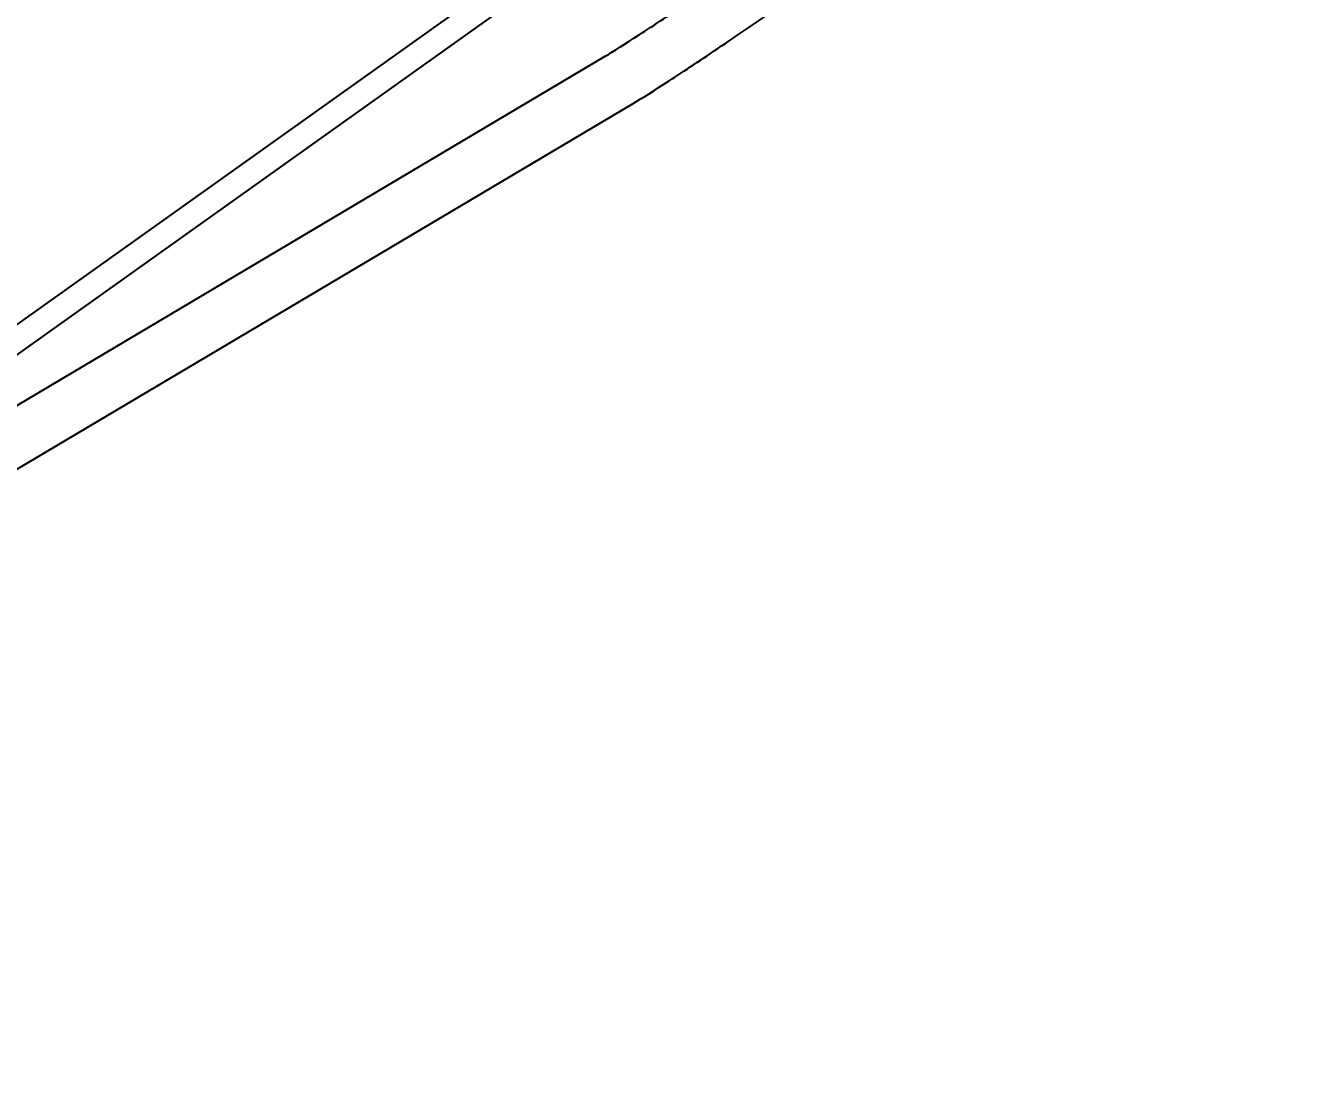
# Model space of a CAD drawing. Header units: feet. Extents: x 2321988 to 2329858, y 6722724 to 6730499.
# Drawn here: x 2326036.904 to 2326039.086, y 6726818.17 to 6726819.992 of the extents above; entities that cross this region are included whole.
import ezdxf

# ---------------------------------------------------------------- set-up
doc = ezdxf.new("R2010")
doc.units = ezdxf.units.FT
doc.header["$MEASUREMENT"] = 0
doc.header["$PDSIZE"] = 5
doc.layers.add('BESS Dimensions', color=3, linetype='Continuous')
doc.layers.add('C-BESS-EQUIPMENT', color=255, linetype='Continuous')
doc.styles.add('TG_DIMS', font='arial.ttf')
doc.dimstyles.new('TG-PROPOSED-ANNO', dxfattribs={"dimtxt": 0.1, "dimasz": 0.1, "dimexe": 0.05, "dimexo": 0.05, "dimgap": 0.02, "dimtad": 0, "dimtih": 1, "dimtoh": 1, "dimdsep": 46, "dimtxsty": 'TG_DIMS', "dimcen": 0, "dimclrd": 256, "dimclre": 256, "dimclrt": 256, "dimaunit": 1, "dimadec": 6, "dimazin": 2, "dimtfac": 1, "dimtofl": 0, "dimtmove": 1, "dimatfit": 3, "dimfxl": 1, "dimtolj": 1, "dimtzin": 0, "dimarcsym": 0})

# ---------------------------------------------------------------- blocks, each defined once
blk = doc.blocks.new('Midpoint Site Plan$0$GA 34.5kV 10MVAR Cap Bank top')
at = {"color": 0}
for p, q in [((-70.11, 36.415), (-36.688, 39.209)), ((-70.016, 35.294), (-36.594, 38.088)), ((-33.19, 36.073), (-53.44, 36.073)), ((-53.44, 35.573), (-33.19, 35.573))]:
    blk.add_line(p, q, dxfattribs=at)
for points in [[(-36.688, 39.209), (-36.47, 39.227), (-36.18, 39.244), (-35.455, 39.274), (-35.021, 39.288), (-34.038, 39.313), (-33.488, 39.324), (-32.306, 39.341), (-31.674, 39.348), (-30.366, 39.357), (-29.692, 39.359), (-29.017, 39.359)], [(-36.594, 38.088), (-36.404, 38.104), (-36.123, 38.12), (-35.416, 38.15), (-34.988, 38.164), (-34.014, 38.188), (-33.468, 38.199), (-32.293, 38.216), (-31.663, 38.223), (-30.361, 38.232), (-29.689, 38.234), (-29.017, 38.234)]]:
    blk.add_open_spline(points, degree=3, knots=[5.00162, 5.00162, 5.00162, 5.00162, 5.254235, 5.254235, 5.506851, 5.506851, 5.759467, 5.759467, 6.012083, 6.012083, 6.264699, 6.264699, 6.264699, 6.264699], dxfattribs=at)
blk = doc.blocks.new('*D110')
at = {"layer": 'BESS Dimensions', "lineweight": -2, "transparency": 16777216}
for p, q in [((2325959.3419, 6726878.5788), (2325907.9067, 6726841.9324)), ((2325917.7814, 6726836.6894), (2325957.7158, 6726780.6393)), ((2326007.7221, 6726710.4528), (2325967.7877, 6726766.5029)), ((2326060.8878, 6726736.0536), (2326009.4525, 6726699.4072))]:
    blk.add_line(p, q, dxfattribs=at)
at = {"layer": 'BESS Dimensions', "transparency": 16777216}
for points in [[(2325919.1388, 6726837.6565), (2325916.424, 6726835.7223), (2325911.9788, 6726844.8337)], [(2326009.0794, 6726711.4199), (2326006.3647, 6726709.4857), (2326013.5247, 6726702.3085)]]:
    blk.add_solid(points, dxfattribs=at)
at = {"layer": 'Defpoints', "color": 0, "transparency": 16777216}
for p in [(2325963.414, 6726881.4801), (2326064.9599, 6726738.9549), (2326013.5247, 6726702.3085)]:
    blk.add_point(p, dxfattribs=at)
at = {"layer": 'BESS Dimensions', "transparency": 16777216, "insert": (2325962.7517, 6726773.5711), "char_height": 10, "attachment_point": 5, "style": 'TG_DIMS'}
blk.add_mtext("\\A1;175'", dxfattribs=at)

msp = doc.modelspace()

# ---------------------------------------------------------------- block references
at = {"layer": 'C-BESS-EQUIPMENT', "xscale": -0.08333333333333331, "yscale": 0.08333333333333331, "zscale": 0.08333333333333331, "rotation": 215.4689808292026}
msp.add_blockref('Midpoint Site Plan$0$GA 34.5kV 10MVAR Cap Bank top', (2326038.5356, 6726824.2945), dxfattribs=at)

# ---------------------------------------------------------------- dimensions: what is measured, and where the dimension line sits
at = {"layer": 'BESS Dimensions'}
dim = msp.add_aligned_dim(p1=(2325963.414, 6726881.4801), p2=(2326064.9599, 6726738.9549), distance=-63.1549, dimstyle='TG-PROPOSED-ANNO', override={"dimscale": 50, "dimpost": "'"}, dxfattribs=at)
dim.commit()
dim.dimension.update_dxf_attribs({"geometry": '*D110', "text_midpoint": (2325962.7517, 6726773.5711)})

doc.saveas('drawing.dxf')
